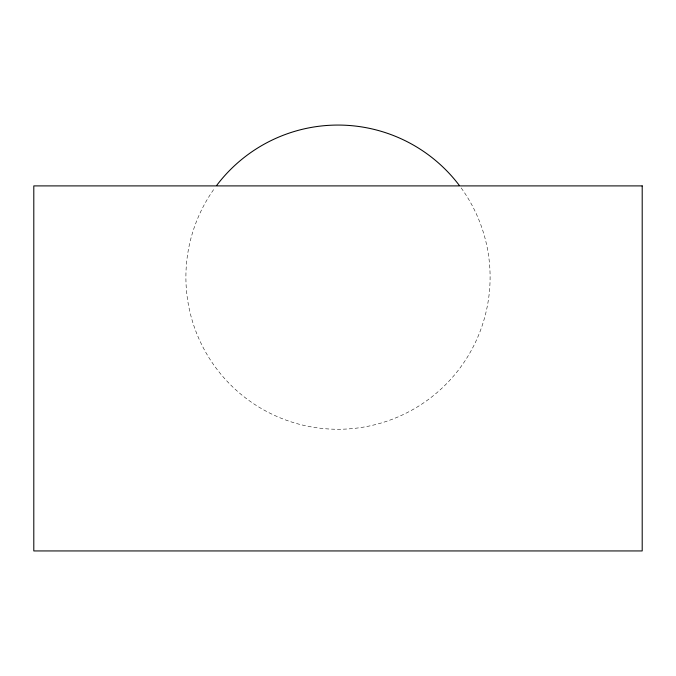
<?xml version="1.0" encoding="UTF-8"?>
<svg xmlns="http://www.w3.org/2000/svg" width="676" height="676" viewBox="0 0 676 676"><rect width="100%" height="100%" fill="white"/><g stroke="black" fill="none" stroke-linecap="round" stroke-linejoin="round"><path stroke-width="0.51" stroke-dasharray="3.38 2.54" d="M461.184 187.945A152.1 152.1 0 0 1 439.721 390.246A152.1 152.1 0 0 1 236.279 390.246A152.1 152.1 0 0 1 214.816 187.945"/><path stroke-width="1.01" d="M216.692 185.41A152.1 152.1 0 0 1 459.308 185.41M642.2 185.9L33.8 185.9L33.8 550.94L642.2 550.94L642.2 185.9"/></g></svg>
